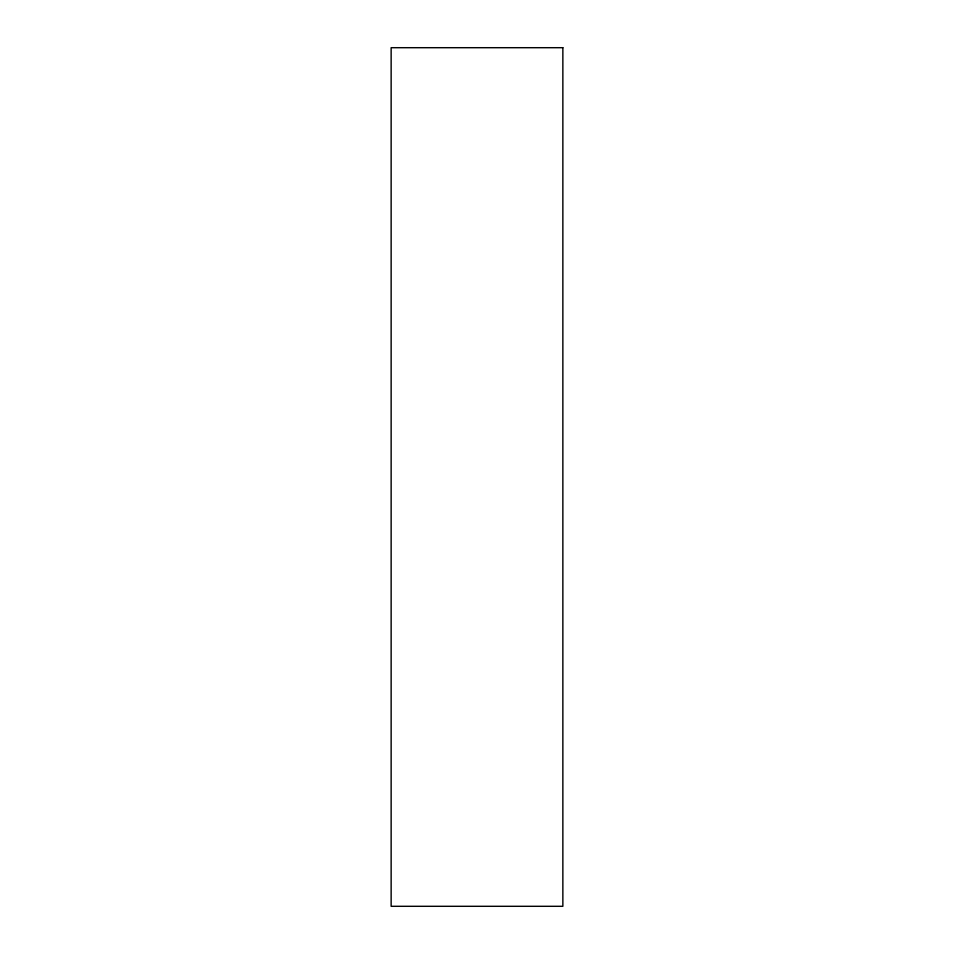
<?xml version="1.0" encoding="UTF-8"?>
<svg xmlns="http://www.w3.org/2000/svg" width="954" height="954" viewBox="0 0 954 954"><rect width="100%" height="100%" fill="white"/><g stroke="black" fill="none" stroke-linecap="round" stroke-linejoin="round"><path stroke-width="1.43" d="M562.86 47.7L391.14 47.7L391.14 906.3L562.86 906.3L562.86 47.7"/></g></svg>
